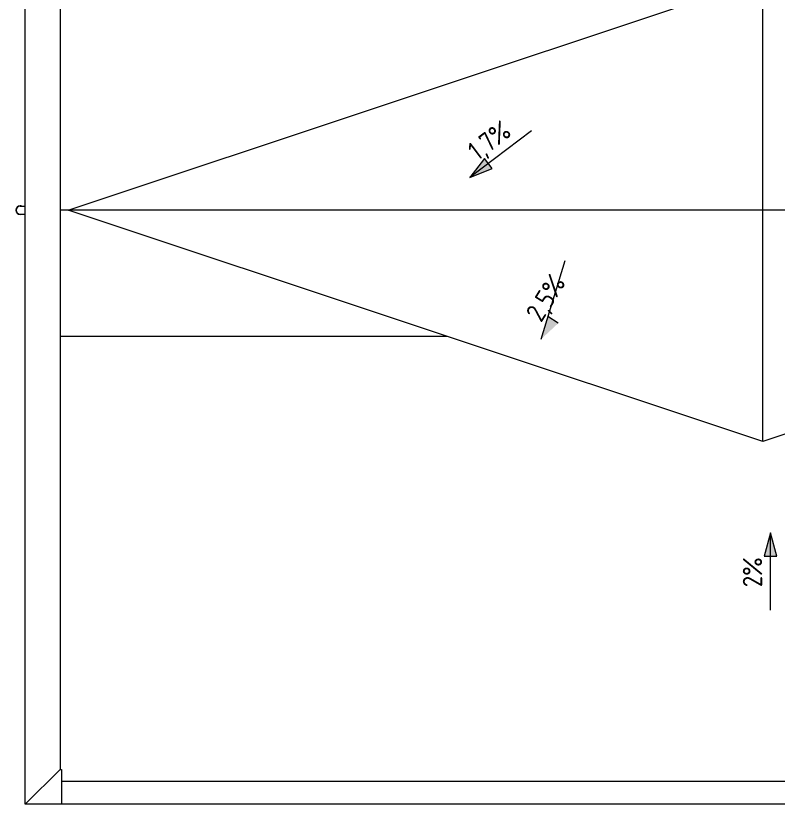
# Model space of a CAD drawing. Header units: millimetres. Extents: x -515342 to 330399, y -224905 to 507333.
# Drawn here: x -332813 to -322966, y 114999 to 125185 of the extents above; entities that cross this region are included whole.
import ezdxf

# ---------------------------------------------------------------- set-up
doc = ezdxf.new("R2010")
doc.units = ezdxf.units.MM
doc.layers.get('0').update_dxf_attribs({"lineweight": 0})
for name, color, linetype, lineweight in [('Крыша', 7, 'Continuous', 0), ('Обобщенные модели', 7, 'Continuous', 0), ('Ограждение', 7, 'Continuous', 0), ('Перекрытие', 7, 'Continuous', 0), ('Размеры', 7, 'Continuous', 0)]:
    doc.layers.add(name, color=color, linetype=linetype, lineweight=lineweight)
doc.styles.add('GOST Common_1', font='', dxfattribs={"width": 0.9, "height": 250})
doc.styles.get('GOST Common_1').set_extended_font_data('GOST Common')

# ---------------------------------------------------------------- blocks, each defined once
blk = doc.blocks.new('Влж_Водосточная труба_Хомут - Хомут-10082757-О_АР_П_2__3_400_План 2 этажа')
at = {"layer": 'Обобщенные модели'}
for start, end in [(90, 270), (66.4663, 90), (270, 293.5337)]:
    blk.add_arc((41268, -695), 55, start, end, dxfattribs=at)
blk = doc.blocks.new('TN_Отвод угловой ТехноНИКОЛЬ - Отвод угловой_ с квадратного сечения _100_100мм_ в круглое _100мм_-10082680-О_АР_П_2__3_400_План 2 этажа')
at = {"layer": 'Обобщенные модели'}
for p, q in [((-50, 0), (-50, -66.8)), ((50, 0), (50, -66.8))]:
    blk.add_line(p, q, dxfattribs=at)
blk.add_arc((0, 0), 50, 360, 180, dxfattribs=at)
blk = doc.blocks.new('СД_Люблино_Фасады_rvt-1-О_АР_П_2__3_400_План 2 этажа')
at = {"layer": 'Обобщенные модели', "lineweight": 9}
blk.add_blockref('Влж_Водосточная труба_Хомут - Хомут-10082757-О_АР_П_2__3_400_План 2 этажа', (0, 0), dxfattribs=at)
at = {"layer": 'Обобщенные модели', "lineweight": 9, "rotation": 89.99999999999984}
blk.add_blockref('TN_Отвод угловой ТехноНИКОЛЬ - Отвод угловой_ с квадратного сечения _100_100мм_ в круглое _100мм_-10082680-О_АР_П_2__3_400_План 2 этажа', (41268, -695), dxfattribs=at)
blk = doc.blocks.new('Ограждение - Ограждение-9856481-О_АР_П_2__3_400_План 2 этажа')
at = {"layer": 'Ограждение'}
for p, q in [((41335, -8370), (41335, 2305)), ((41785, 2305), (41785, -7920)), ((41335, -8370), (41785, -7920)), ((41785, -7920), (41805, -7920)), ((41805, -7920), (41805, -8370)), ((41805, -8370), (41335, -8370))]:
    blk.add_line(p, q, dxfattribs=at)
blk = doc.blocks.new('Ограждение - Ограждение-9890191-О_АР_П_2__3_400_План 2 этажа')
at = {"layer": 'Ограждение'}
for p, q in [((41805, -8070), (59915, -8070)), ((59915, -8370), (41805, -8370))]:
    blk.add_line(p, q, dxfattribs=at)

msp = doc.modelspace()

# ---------------------------------------------------------------- hatches: boundary and pattern name
at = {"layer": 'Размеры'}
for points in [[(-326948.1312, 123094.0544), (-326660.4801, 123211.1806), (-326757.5812, 123339.3142)], [(-326033.4183, 121001.0206), (-325806.4057, 121212.9804), (-325942.7995, 121298.0895)], [(-323066.2316, 118503.807), (-323146.6163, 118203.807), (-322985.8468, 118203.807)]]:
    msp.add_hatch(color=256, dxfattribs=at).paths.add_polyline_path(points)

# ---------------------------------------------------------------- linework, layer by layer
at = {"layer": 'Крыша'}
for p, q in [((-332137.559, 122673.5459), (-323257.559, 125633.5459)), ((-323165.759, 119682.9459), (-323165.759, 125633.5459)), ((-314090.759, 122673.5459), (-332240.759, 122673.5459)), ((-323165.759, 119682.9459), (-332137.559, 122673.5459)), ((-314193.959, 122673.5459), (-323165.759, 119682.9459))]:
    msp.add_line(p, q, dxfattribs=at)
at = {"layer": 'Перекрытие'}
msp.add_line((-332240.759, 121043.5459), (-327247.559, 121043.5459), dxfattribs=at)
at = {"layer": 'Размеры'}
for p, q in [((-326151.1293, 123698.0312), (-326948.1312, 123094.0544)), ((-326757.5812, 123339.3142), (-326948.1312, 123094.0544)), ((-326660.4801, 123211.1806), (-326757.5812, 123339.3142)), ((-326948.1312, 123094.0544), (-326660.4801, 123211.1806)), ((-325722.7157, 122019.5741), (-326033.4183, 121001.0206)), ((-325806.4057, 121212.9804), (-325942.7995, 121298.0895)), ((-323066.2316, 118503.807), (-323146.6163, 118203.807)), ((-322985.8468, 118203.807), (-323066.2316, 118503.807)), ((-323066.2316, 117503.807), (-323066.2316, 118503.807)), ((-323146.6163, 118203.807), (-322985.8468, 118203.807))]:
    msp.add_line(p, q, dxfattribs=at)

# ---------------------------------------------------------------- block references
msp.add_blockref('СД_Люблино_Фасады_rvt-1-О_АР_П_2__3_400_План 2 этажа', (-374025.759, 123368.6058))
at = {"layer": 'Ограждение'}
for name in ['Ограждение - Ограждение-9856481-О_АР_П_2__3_400_План 2 этажа', 'Ограждение - Ограждение-9890191-О_АР_П_2__3_400_План 2 этажа']:
    msp.add_blockref(name, (-374025.759, 123368.6058), dxfattribs=at)

# ---------------------------------------------------------------- texts
at = {"layer": 'Размеры', "char_height": 250, "attachment_point": 1, "line_spacing_factor": 1.022761, "style": 'GOST Common_1'}
for s, insert, width, rotation in [('1,7%', (-327001.5268, 123501.1517), 712.029696, 37.15525053), ('2,5%', (-326239.7202, 121344.2192), 763.31997, 58.03603796), ('2%', (-323422.9386, 117802.6687), 482.731997, 90)]:
    msp.add_mtext(s, dxfattribs=dict(at, insert=insert, width=width, rotation=rotation))

doc.saveas('drawing.dxf')
